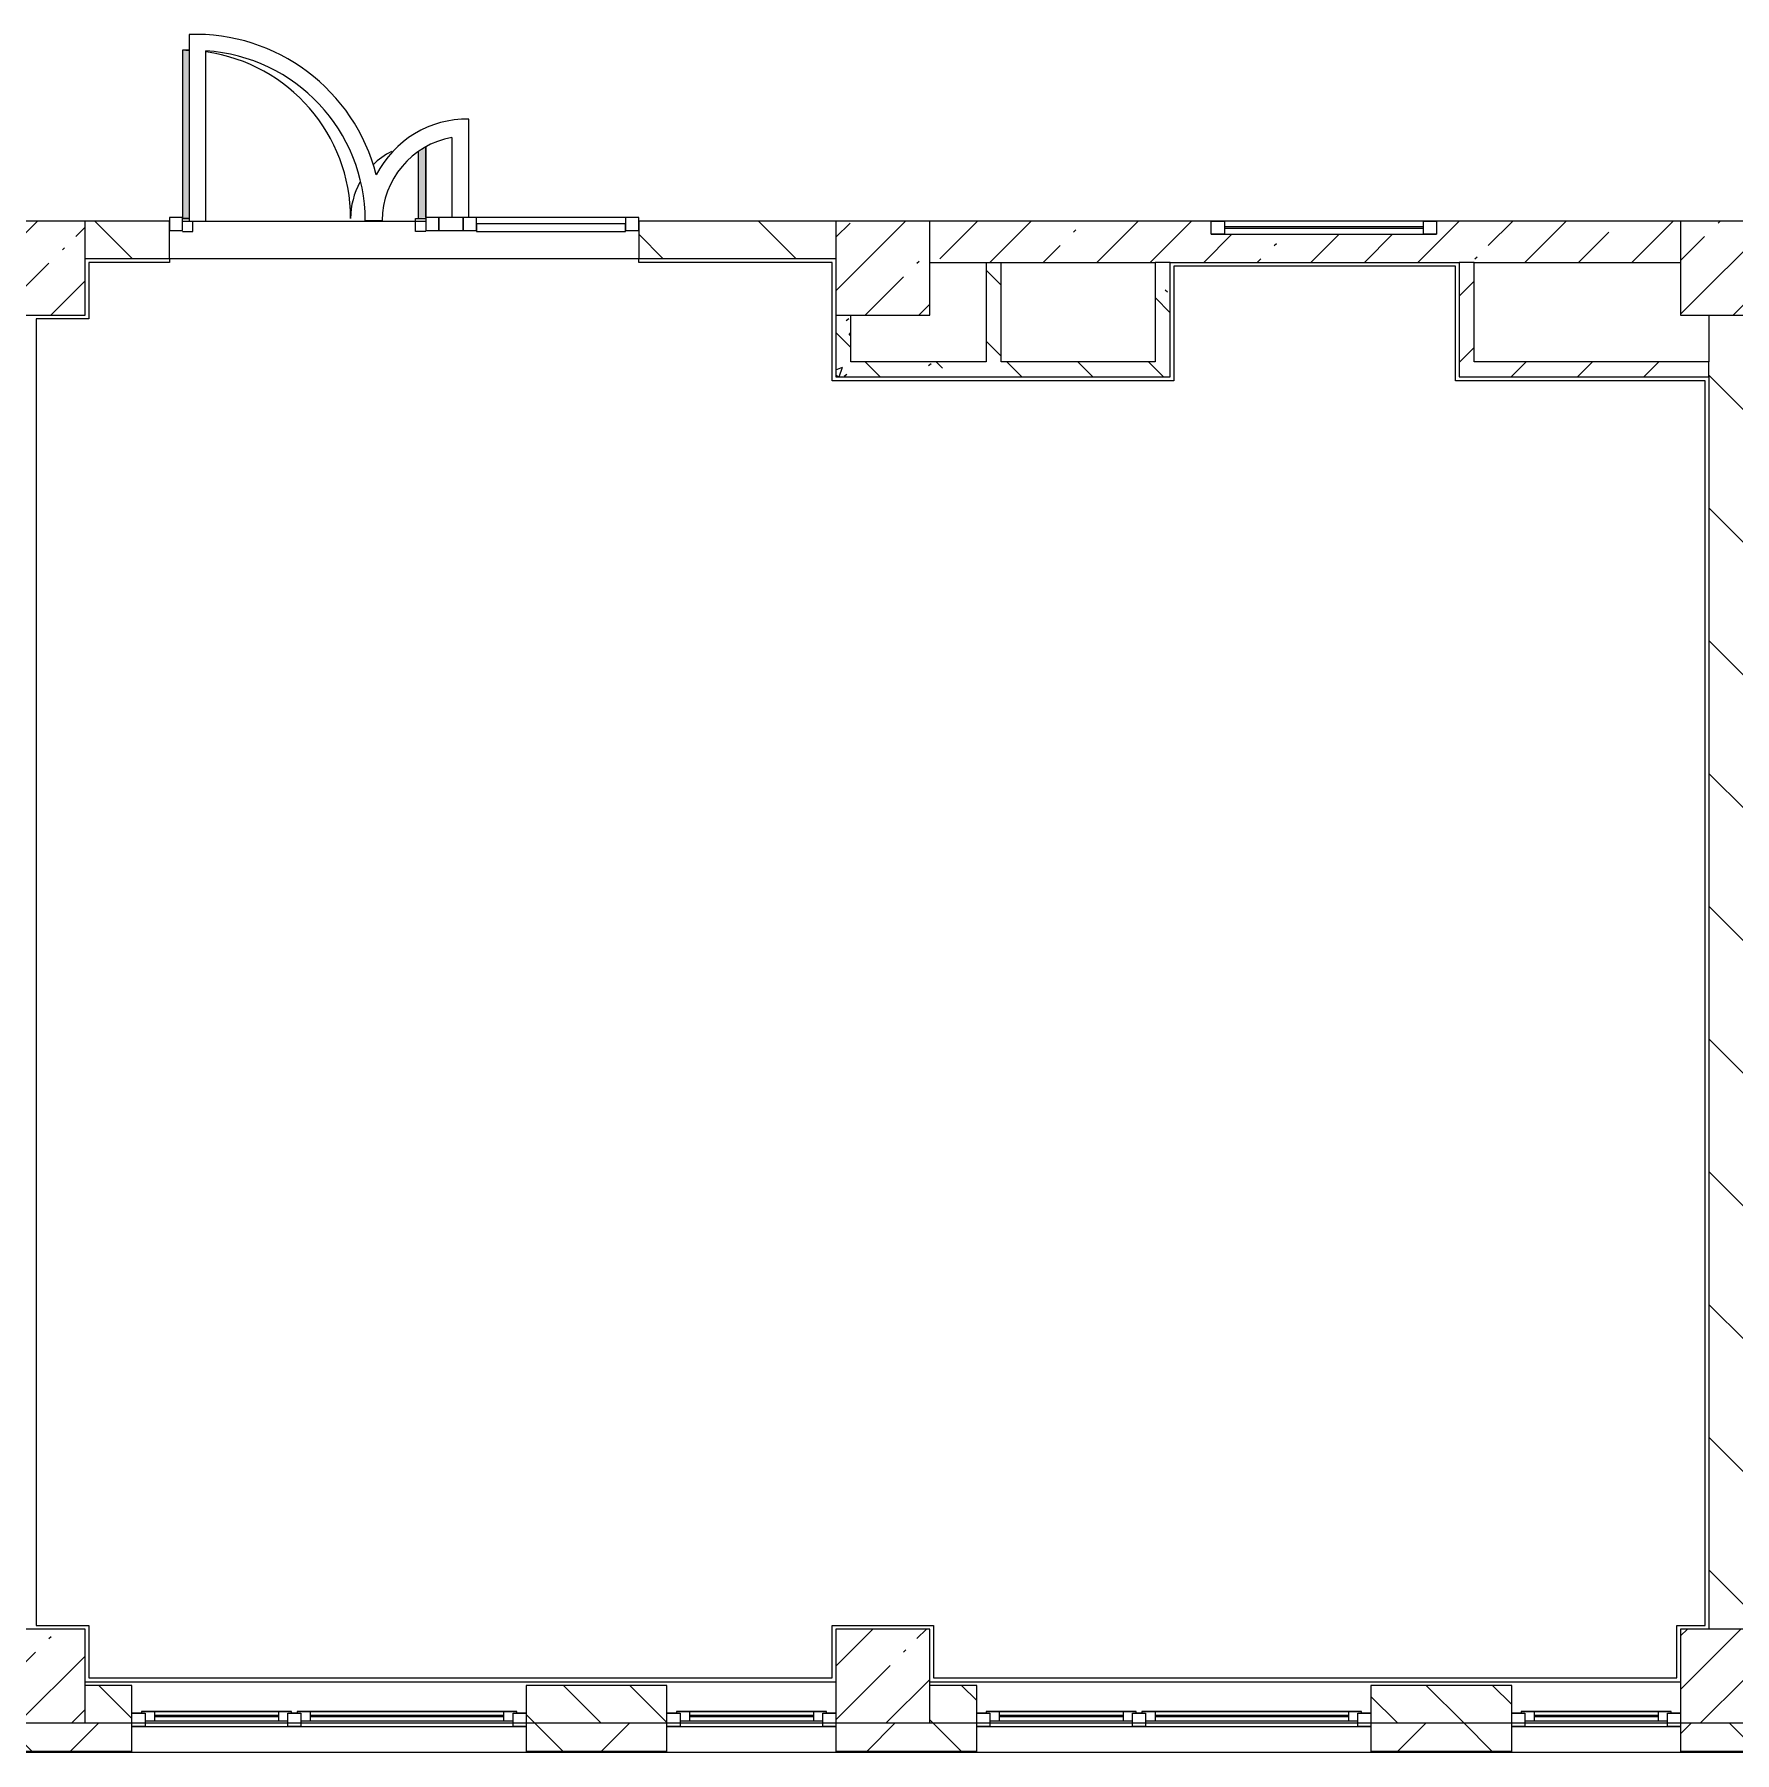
# Model space of a CAD drawing. Header units: millimetres. Extents: x 2623 to 210903, y -8553 to 29000.
# Drawn here: x 131533 to 140591, y -258 to 8895 of the extents above; entities that cross this region are included whole.
import ezdxf

# ---------------------------------------------------------------- set-up
doc = ezdxf.new("R2010")
doc.units = ezdxf.units.MM
for name, color, linetype, lineweight, true_color in [('A-DETL-GENF-7', 7, 'Continuous', 5, 0xaaaaaa), ('A-DOOR-4', 7, 'Continuous', 5, 0xe2e2e2), ('A-DOOR-5', 7, 'Continuous', 5, 0xaaaaaa), ('A-FLOR-3', 7, 'Continuous', 5, 0xaaaaaa), ('I-WALL-6', 7, 'Continuous', 5, 0x787878)]:
    doc.layers.add(name, color=color, linetype=linetype, lineweight=lineweight, true_color=true_color)
for name, color, linetype, lineweight in [('A-GLAZ-2', 7, 'Continuous', 5), ('A-GLAZ-CURT-1', 7, 'Continuous', 5), ('A-GLAZ-CWMG-2', 7, 'Continuous', 5), ('A-WALL', 7, 'Continuous', 9), ('A-WALL-4', 7, 'Continuous', 5), ('I-WALL-4', 7, 'Continuous', 5), ('S-COLS-1', 7, 'Continuous', 5)]:
    doc.layers.add(name, color=color, linetype=linetype, lineweight=lineweight)
pattern_1 = [(45, (83893.37, 0), (-353.5534, 353.5534), []), (135, (83893.37, 0), (-353.5534, -353.5534), [])]
pattern_2 = [(135, (83893.37, 0), (-353.5534, -353.5534), [])]
pattern_3 = [(45, (83893.37, 0), (-176.7767, 176.7767), [])]
pattern_4 = [(135, (83893.37, 0), (-377.171, -377.171), [533.4, -88.9, 17.78, -88.9]), (135, (83893.37, 376.94), (-377.171, -377.171), []), (50, (83893.37, 0), (637.6445, -55.7866), [66.675, -733.425]), (355, (83893.4, 0), (-123.3494, 668.699), [53.34, -586.74]), (100.451, (83946.5, -4.65), (514.299, 612.908), [56.665, -623.315]), (46.184, (83893.4, 177.8), (948.776, -147.15), [100.012, -1100.137]), (96.636, (83972.4, 165.5), (830.909, 865.997), [84.998, -934.973]), (351.184, (83893.4, 177.8), (830.918, 865.988), [80.01, -880.11]), (21, (83982.27, 133.35), (530.6506, -357.9283), [66.675, -733.425]), (326, (83982.3, 133.35), (216.308, 644.6585), [53.34, -586.74]), (71.451, (84026.5, 103.5), (746.9596, 286.724), [56.665, -623.315]), (37.5, (83893.37, 0), (10.8105, 295.9426), [16.764, -562.864, 16.764, -578.866, -588.962]), (37.5, (83893.37, 0), (10.8105, 295.9426), [-1175.258, 16.764, -572.198]), (7.5, (83893.37, 0), (233.8692, 350.6318), [16.764, -322.834, 16.764, -549.529, -224.472]), (7.5, (83893.37, 0), (233.8692, 350.6318), [-905.891, 16.764, -207.708]), (327.5, (83695.13, 0), (474.5678, -20.0513), [16.764, -205.486, 16.764, -676.656, -920.115]), (327.5, (83695.13, 0), (474.5678, -20.0513), [-915.67, 16.764, -903.351]), (317.5, (83606.23, 0), (518.4522, 88.9934), [16.764, -272.161, 16.764, -443.738, -653.415]), (317.5, (83606.23, 0), (518.4522, 88.9934), [-749.427, 16.764, -636.651])]

# ---------------------------------------------------------------- blocks, each defined once
blk = doc.blocks.new('BSC_Колонна _Прямоугольная - 500х500-V42-3_1_3_птичка')
at = {"layer": 'S-COLS-1'}
h = blk.add_hatch(dxfattribs=at)
h.set_pattern_fill('FP_50', color=256, style=0, pattern_type=2)
h.set_pattern_definition([(45, (-47660, -7650), (-285.123, 285.123), []), (45, (-47374.88, -7650), (-285.123, 285.123), [504.031, -100.806, 16.764, -84.042])])
h.paths.add_polyline_path([(-113.1, -250), (250, -250), (250, 250), (-250, 250), (-250, -250)])
for p, q in [((250, 250), (-250, 250)), ((-250, 250), (-250, -250)), ((250, -250), (250, 250)), ((-250, -250), (250, -250))]:
    blk.add_line(p, q, dxfattribs=at)
blk = doc.blocks.new('BSC_Колонна _Прямоугольная - 500х500-V43-3_1_3_птичка')
at = {"layer": 'S-COLS-1'}
h = blk.add_hatch(dxfattribs=at)
h.set_pattern_fill('FP_51', color=256, style=0, pattern_type=2)
h.set_pattern_definition([(45, (-52160, -7650), (-285.123, 285.123), []), (45, (-51874.88, -7650), (-285.123, 285.123), [504.031, -100.806, 16.764, -84.042])])
h.paths.add_polyline_path([(-250, -250), (250, -250), (250, 250), (-250, 250)])
for p, q in [((250, 250), (-250, 250)), ((-250, 250), (-250, -250)), ((250, -250), (250, 250)), ((-250, -250), (250, -250))]:
    blk.add_line(p, q, dxfattribs=at)
blk = doc.blocks.new('BSC_Колонна _Прямоугольная - 500х500-V49-3_1_3_птичка')
at = {"layer": 'S-COLS-1'}
h = blk.add_hatch(dxfattribs=at)
h.set_pattern_fill('FP_57', color=256, style=0, pattern_type=2)
h.set_pattern_definition([(45, (-47660, -150), (-285.123, 285.123), []), (45, (-47374.88, -150), (-285.123, 285.123), [504.031, -100.806, 16.764, -84.042])])
h.paths.add_polyline_path([(-250, -250), (250, -250), (250, 250), (-250, 250)])
for p, q in [((250, 250), (-250, 250)), ((-250, 250), (-250, -250)), ((250, -250), (250, 250)), ((-250, -250), (250, -250))]:
    blk.add_line(p, q, dxfattribs=at)
blk = doc.blocks.new('BSC_Колонна _Прямоугольная - 500х500-V50-3_1_3_птичка')
at = {"layer": 'S-COLS-1'}
h = blk.add_hatch(dxfattribs=at)
h.set_pattern_fill('FP_58', color=256, style=0, pattern_type=2)
h.set_pattern_definition([(45, (-52160, -150), (-285.123, 285.123), []), (45, (-51874.88, -150), (-285.123, 285.123), [504.031, -100.806, 16.764, -84.042])])
h.paths.add_polyline_path([(-250, -250), (250, -250), (250, 250), (-250, 250)])
for p, q in [((250, 250), (-250, 250)), ((-250, 250), (-250, -250)), ((250, -250), (250, 250)), ((-250, -250), (250, -250))]:
    blk.add_line(p, q, dxfattribs=at)
blk = doc.blocks.new('BSC_Колонна _Прямоугольная - 500х500-V63-3_1_3_птичка')
at = {"layer": 'S-COLS-1'}
h = blk.add_hatch(dxfattribs=at)
h.set_pattern_fill('FP_78', color=256, style=0, pattern_type=2)
h.set_pattern_definition([(45, (-56660, -150), (-285.123, 285.123), []), (45, (-56374.88, -150), (-285.123, 285.123), [504.031, -100.806, 16.764, -84.042])])
h.paths.add_polyline_path([(-250, -250), (250, -250), (250, 250), (-250, 250), (-250, 80.5)])
for p, q in [((250, 250), (-250, 250)), ((-250, 250), (-250, -250)), ((250, -250), (250, 250)), ((-250, -250), (250, -250))]:
    blk.add_line(p, q, dxfattribs=at)
blk = doc.blocks.new('BSC_Колонна _Прямоугольная - 500х500-V64-3_1_3_птичка')
at = {"layer": 'S-COLS-1'}
h = blk.add_hatch(dxfattribs=at)
h.set_pattern_fill('FP_79', color=256, style=0, pattern_type=2)
h.set_pattern_definition([(45, (-56660, -7650), (-285.123, 285.123), []), (45, (-56374.88, -7650), (-285.123, 285.123), [504.031, -100.806, 16.764, -84.042])])
h.paths.add_polyline_path([(-250, -250), (250, -250), (250, 250), (-250, 250)])
for p, q in [((250, 250), (-250, 250)), ((-250, 250), (-250, -250)), ((250, -250), (250, 250)), ((-250, -250), (250, -250))]:
    blk.add_line(p, q, dxfattribs=at)
blk = doc.blocks.new('120_Окно_СКБ_1Ст - 120_Окно_СКБ_1Ст 900х2500_h_-V73-3_1_3_птичка')
at = {"layer": 'A-GLAZ-2'}
for p, q in [((-450, -127), (-450, -57)), ((-450, -57), (-380, -57)), ((450, -57), (-450, -57)), ((-380, -57), (-380, -127)), ((380, -87), (-380, -87)), ((-380, -87), (-380, -127)), ((-330, -137), (-330, -87)), ((330, -137), (330, -87)), ((380, -127), (380, -57)), ((380, -57), (450, -57)), ((380, -127), (380, -87)), ((450, -57), (450, -127)), ((-380, -127), (-450, -127)), ((-450, -127), (-400, -127)), ((-380, -127), (-400, -127)), ((-400, -127), (-400, -137)), ((-400, -137), (400, -137)), ((400, -137), (-400, -137)), ((-330, -107), (330, -107)), ((330, -117), (-330, -117)), ((450, -127), (380, -127)), ((400, -127), (380, -127)), ((400, -127), (450, -127)), ((400, -137), (400, -127))]:
    blk.add_line(p, q, dxfattribs=at)
blk = doc.blocks.new('120_Окно_СКБ_2Ст - 120_Окно_СКБ_2Ст 2100х2400 _мал створка справа_-22446225-3_1_3_птичка')
at = {"layer": 'A-GLAZ-2'}
for p, q in [((-1050, -127), (-1050, -57)), ((-1050, -57), (-980, -57)), ((1050, -57), (-1050, -57)), ((-980, -57), (-980, -127)), ((150, -87), (-980, -87)), ((-980, -87), (-980, -127)), ((-930, -137), (-930, -87)), ((100, -137), (100, -87)), ((150, -127), (150, -57)), ((150, -57), (220, -57)), ((150, -127), (150, -87)), ((220, -57), (220, -127)), ((980, -87), (220, -87)), ((220, -87), (220, -127)), ((270, -137), (270, -87)), ((930, -137), (930, -87)), ((980, -127), (980, -57)), ((980, -57), (1050, -57)), ((980, -127), (980, -87)), ((1050, -57), (1050, -127)), ((-980, -127), (-1050, -127)), ((-1050, -127), (-1000, -127)), ((-980, -127), (-1000, -127)), ((-1000, -127), (-1000, -137)), ((-1000, -137), (170, -137)), ((170, -137), (-1000, -137)), ((-930, -107), (100, -107)), ((100, -117), (-930, -117)), ((220, -127), (150, -127)), ((170, -127), (150, -127)), ((170, -127), (200, -127)), ((170, -137), (170, -127)), ((220, -127), (200, -127)), ((200, -127), (200, -137)), ((200, -137), (1000, -137)), ((1000, -137), (200, -137)), ((270, -107), (930, -107)), ((930, -117), (270, -117)), ((1050, -127), (980, -127)), ((1000, -127), (980, -127)), ((1000, -127), (1050, -127)), ((1000, -137), (1000, -127))]:
    blk.add_line(p, q, dxfattribs=at)
blk = doc.blocks.new('120_Окно_СКБ_1Ст - 120_Окно_СКБ_1Ст 900х2500_h_-V143-3_1_3_птичка')
at = {"layer": 'A-GLAZ-2'}
for p, q in [((-450, -127), (-450, -57)), ((-450, -57), (-380, -57)), ((450, -57), (-450, -57)), ((-380, -57), (-380, -127)), ((380, -87), (-380, -87)), ((-380, -87), (-380, -127)), ((-330, -137), (-330, -87)), ((330, -137), (330, -87)), ((380, -127), (380, -57)), ((380, -57), (450, -57)), ((380, -127), (380, -87)), ((450, -57), (450, -127)), ((-380, -127), (-450, -127)), ((-450, -127), (-400, -127)), ((-380, -127), (-400, -127)), ((-400, -127), (-400, -137)), ((-400, -137), (400, -137)), ((400, -137), (-400, -137)), ((-330, -107), (330, -107)), ((330, -117), (-330, -117)), ((450, -127), (380, -127)), ((400, -127), (380, -127)), ((400, -127), (450, -127)), ((400, -137), (400, -127))]:
    blk.add_line(p, q, dxfattribs=at)
blk = doc.blocks.new('Прямоугольный импост - 50 x 70 мм-V198-3_1_3_птичка')
at = {"layer": 'A-GLAZ-CWMG-2'}
for p, q in [((-70, 35), (0, 35)), ((-70, -35), (-70, 35)), ((0, 35), (0, -35)), ((0, -35), (-70, -35))]:
    blk.add_line(p, q, dxfattribs=at)
blk = doc.blocks.new('Дверь_Витражная_остекление_ - ДВН_ДАО_Главный вход_1200 в свету-V201-3_1_3_птичка')
at = {"layer": 'A-DOOR-4'}
for points in [[(-647.5, 30), (-613.5, 35), (-613.5, 925), (-647.5, 921.8), (-647.5, 35)], [(607.5, 30), (647.5, 35), (647.5, 410.5), (607.5, 378.4), (607.5, 35)]]:
    blk.add_hatch(color=256, dxfattribs=at).paths.add_polyline_path(points)
at = {"layer": 'A-DETL-GENF-7'}
for p, q in [((-613.5, 925), (-647.5, 925)), ((-647.5, 925), (-647.5, 35)), ((607.5, 385.1), (607.5, 30)), ((647.5, 35), (647.5, 410.5)), ((-647.5, 30), (-613.5, 30)), ((-613.5, 30), (-647.5, 30)), ((-592.5, -40), (-592.5, 15)), ((592.5, -40), (592.5, 30)), ((592.5, 30), (647.5, 30)), ((607.5, 30), (647.5, 30)), ((-647.5, -40), (-592.5, -40)), ((647.5, -40), (592.5, -40))]:
    blk.add_line(p, q, dxfattribs=at)
at = {"layer": 'A-DOOR-5'}
for p, q in [((-647.5, 925), (-647.5, 35)), ((647.5, 410.5), (647.5, 35))]:
    blk.add_line(p, q, dxfattribs=at)
for centre, radius, start, end in [((-647.5, 30), 895, 87.78643, 90), ((-647.5, 30), 895, 360, 81.92896), ((647.5, 30), 400, 117.12057, 134.53885), ((647.5, 30), 400, 151.21297, 180)]:
    blk.add_arc(centre, radius, start, end, dxfattribs=at)
blk = doc.blocks.new('Системная панель - Стемалит - 40мм-32257327-3_1_3_птичка')
at = {"layer": 'A-GLAZ-CURT-1'}
for p, q in [((65, 35), (-65, 35)), ((-65, 35), (-65, -35)), ((65, -35), (65, 35)), ((-65, -35), (65, -35))]:
    blk.add_line(p, q, dxfattribs=at)
blk = doc.blocks.new('Прямоугольный импост - 50 x 70 мм-31687886-3_1_3_птичка')
at = {"layer": 'A-GLAZ-CWMG-2'}
for p, q in [((-35, 35), (35, 35)), ((-35, -35), (-35, 35)), ((35, 35), (35, -35)), ((35, -35), (-35, -35))]:
    blk.add_line(p, q, dxfattribs=at)
blk = doc.blocks.new('Прямоугольный импост - 50 x 70 мм-31701779-3_1_3_птичка')
at = {"layer": 'A-GLAZ-CWMG-2'}
for p, q in [((0, 35), (-70, 35)), ((-70, 35), (-70, -35)), ((0, -35), (0, 35)), ((-70, -35), (0, -35))]:
    blk.add_line(p, q, dxfattribs=at)
blk = doc.blocks.new('Системная панель - Стекло - 40мм-V203-3_1_3_птичка')
at = {"layer": 'A-GLAZ-CURT-1'}
for p, q in [((397.5, 0), (-397.5, 0)), ((-397.5, 0), (-397.5, -40)), ((397.5, -40), (397.5, 0)), ((-397.5, -40), (397.5, -40))]:
    blk.add_line(p, q, dxfattribs=at)
blk = doc.blocks.new('Прямоугольный импост - 50 x 70 мм-31702100-3_1_3_птичка')
at = {"layer": 'A-GLAZ-CWMG-2'}
for p, q in [((-35, 35), (35, 35)), ((-35, -35), (-35, 35)), ((35, 35), (35, -35)), ((35, -35), (-35, -35))]:
    blk.add_line(p, q, dxfattribs=at)
blk = doc.blocks.new('Прямоугольный импост - 50 x 70 мм-31720914-3_1_3_птичка')
at = {"layer": 'A-GLAZ-CWMG-2'}
blk.add_line((32940, 7920), (32145, 7920), dxfattribs=at)
blk = doc.blocks.new('120_Окно_СКБ_1Ст - 120_Окно_СКБ_1Ст 400х1200 EI30-24228621-3_1_3_птичка')
at = {"layer": 'A-GLAZ-2'}
for p, q in [((-600, 40), (-600, 110)), ((-600, 110), (-530, 110)), ((600, 110), (-600, 110)), ((-530, 110), (-530, 40)), ((530, 40), (530, 110)), ((530, 110), (600, 110)), ((600, 110), (600, 40)), ((-530, 40), (-600, 40)), ((-600, 40), (600, 40)), ((530, 80), (-530, 80)), ((530, 70), (-530, 70)), ((600, 40), (530, 40))]:
    blk.add_line(p, q, dxfattribs=at)

msp = doc.modelspace()

# ---------------------------------------------------------------- hatches: boundary and pattern name
at = {"layer": 'A-WALL-4'}
h = msp.add_hatch(dxfattribs=at)
h.set_pattern_fill('FP_71', color=256, style=0, pattern_type=2)
h.set_pattern_definition([(135, (83893.37, 0), (-176.7767, -176.7767), [])])
h.paths.add_polyline_path([(149152.1, -100), (149303.4, -100), (149303.4, 100), (149053.4, 100), (149053.4, -100)])
h.paths.add_polyline_path([(138897.9, -100), (139403.4, -100), (139403.4, 100), (138653.4, 100), (138653.4, -100)])
h.paths.add_polyline_path([(140803.4, -100), (141703.4, -100), (141703.4, 100), (140803.4, 100), (140803.4, -52.2)])
h.paths.add_polyline_path([(148153.4, -100), (148153.4, 100), (147603.4, 100), (147603.4, -100)])
h.paths.add_polyline_path([(145303.4, -100), (145503.4, -100), (145503.4, 100), (145303.4, 100), (145303.4, 42.9)])
h.paths.add_polyline_path([(127711.4, -100), (128203.4, -100), (128203.4, 100), (127303.4, 100), (127303.4, -100)])
h.paths.add_polyline_path([(132053.4, -100), (132053.4, 100), (131803.4, 100), (131803.4, -100)])
h.paths.add_polyline_path([(134903.4, -100), (134903.4, 100), (134153.4, 100), (134153.4, -100)])
h.paths.add_polyline_path([(126553.4, -100), (126803.4, -100), (126803.4, 100), (126553.4, 100)])
h.paths.add_polyline_path([(136303.4, -100), (136553.4, -100), (136553.4, 100), (136303.4, 100), (136303.4, 33.3)])
h.paths.add_polyline_path([(125653.4, -100), (125653.4, 100), (125033.4, 100), (125033.4, -100)])
h.paths.add_polyline_path([(117763.4, -100), (117763.4, 100), (117503.4, 100), (117503.4, -100)])
h.paths.add_polyline_path([(122433.4, -100), (122433.4, 100), (122383.4, 100), (122383.4, -100)])
h.paths.add_polyline_path([(113703.1, -100), (113876.2, -100), (113876.2, 100), (113703.1, 100), (113703.1, 55.2)])
h.paths.add_polyline_path([(121883.4, -100), (121883.4, 100), (121316.4, 100), (121316.4, -100)])
h.paths.add_polyline_path([(115592.8, -100), (116003.4, -100), (116003.4, 100), (114776.2, 100), (114776.2, -100)])
h.paths.add_polyline_path([(119863.4, -100), (120416.4, -100), (120416.4, 100), (119863.4, 100)])
h.paths.add_polyline_path([(106403.4, -100), (106603.4, -100), (106603.4, 100), (106403.4, 100), (106403.4, 63.6)])
h.paths.add_polyline_path([(108703.4, -100), (109453.4, -100), (109453.4, 100), (108703.4, 100)])
h.paths.add_polyline_path([(99503.4, -100), (99503.4, 100), (98753.4, 100), (98753.4, -100)])
h.paths.add_polyline_path([(105503.4, -100), (105803.4, -100), (105803.4, 100), (105503.4, 100)])
h.paths.add_polyline_path([(100403.4, -100), (101153.4, -100), (101153.4, 100), (100403.4, 100)])
h.paths.add_polyline_path([(103474.1, -100), (104603.4, -100), (104603.4, 100), (103253.4, 100), (103253.4, -100)])
h.paths.add_polyline_path([(110303.1, -100), (110303.1, 100), (110053.4, 100), (110053.4, -100)])
h.paths.add_polyline_path([(90723.4, -100), (91553.4, -100), (91553.4, 100), (90723.4, 100)])
h.paths.add_polyline_path([(95003.4, -100), (95003.4, 100), (94253.1, 100), (94253.1, -100)])
h.paths.add_polyline_path([(96016.5, -100), (96053.4, -100), (96053.4, 100), (95903.4, 100), (95903.4, -100)])
h = msp.add_hatch(dxfattribs=at)
h.set_pattern_fill('FP_73', color=256, style=0, pattern_type=2)
h.set_pattern_definition(pattern_1)
h.paths.add_polyline_path([(138897.9, -250), (139403.4, -250), (139403.4, -100), (138653.4, -100), (138653.4, -250)])
h.paths.add_polyline_path([(140520.5, -250), (140520.5, -100), (140303.4, -100), (140303.4, -250)])
h.paths.add_polyline_path([(128203.4, -250), (128203.4, -100), (126553.4, -100), (126553.4, -250), (127711.4, -250)])
h.paths.add_polyline_path([(132053.4, -250), (132053.4, -100), (131303.4, -100), (131303.4, -250), (131803.4, -250)])
h.paths.add_polyline_path([(125033.4, -250), (125653.4, -250), (125653.4, -100), (125033.4, -100)])
h.paths.add_polyline_path([(136553.4, -250), (136553.4, -100), (135803.4, -100), (135803.4, -250), (136101.2, -250)])
h.paths.add_polyline_path([(134153.4, -250), (134903.4, -250), (134903.4, -100), (134153.4, -100)])
h.paths.add_polyline_path([(115592.8, -250), (116003.4, -250), (116003.4, -100), (114776.2, -100), (114776.2, -250)])
h.paths.add_polyline_path([(122933.4, -250), (122933.4, -100), (121316.4, -100), (121316.4, -250), (122118.2, -250)])
h.paths.add_polyline_path([(116903.4, -250), (117763.4, -250), (117763.4, -100), (116903.4, -100)])
h.paths.add_polyline_path([(119863.4, -250), (120416.4, -250), (120416.4, -100), (119863.4, -100)])
h.paths.add_polyline_path([(113876.2, -250), (113876.2, -100), (113103.1, -100), (113103.1, -250), (113728.4, -250)])
h.paths.add_polyline_path([(109999.5, -250), (110303.1, -250), (110303.1, -100), (108703.4, -100), (108703.4, -250), (109067.3, -250)])
h.paths.add_polyline_path([(106403.4, -250), (106603.4, -250), (106603.4, -100), (105503.4, -100), (105503.4, -250), (106270.7, -250)])
h.paths.add_polyline_path([(104603.4, -250), (104603.4, -100), (103253.4, -100), (103253.4, -250), (103474.1, -250)])
h.paths.add_polyline_path([(98753.4, -250), (99503.4, -250), (99503.4, -100), (98753.4, -100)])
h.paths.add_polyline_path([(101153.4, -250), (101153.4, -100), (100403.4, -100), (100403.4, -250), (100677.5, -250)])
h.paths.add_polyline_path([(95903.4, -250), (96653.4, -250), (96653.4, -100), (95903.4, -100)])
h.paths.add_polyline_path([(90723.4, -250), (92153.1, -250), (92153.1, -100), (90723.4, -100)])
h.paths.add_polyline_path([(87623.4, -250), (87623.4, -100), (83633.4, -100), (83633.4, -250), (86694.4, -250)])
h.paths.add_polyline_path([(95003.4, -250), (95003.4, -100), (94253.1, -100), (94253.1, -250)])
h = msp.add_hatch(dxfattribs=at)
h.set_pattern_fill('FP_73', color=256, style=0, pattern_type=2)
h.set_pattern_definition(pattern_1)
h.paths.add_polyline_path([(154553.4, -250), (154553.4, -100), (150953.4, -100), (150953.4, -250), (153813.1, -250)])
h.paths.add_polyline_path([(159593.4, -250), (159593.4, -100), (155453.4, -100), (155453.4, -250), (159406.3, -250)])
h.paths.add_polyline_path([(140803.4, -250), (141703.4, -250), (141703.4, -100), (140520.5, -100), (140520.5, -250), (140762.3, -250)])
h.paths.add_polyline_path([(145303.4, -250), (145503.4, -250), (145503.4, -100), (144803.4, -100), (144803.4, -250)])
h.paths.add_polyline_path([(147603.4, -250), (148153.4, -250), (148153.4, -100), (147603.4, -100)])
h.paths.add_polyline_path([(149803.4, -250), (150053.4, -250), (150053.4, -100), (149053.4, -100), (149053.4, -250), (149303.4, -250)])
at = {"layer": 'I-WALL-4'}
h = msp.add_hatch(dxfattribs=at)
h.set_pattern_fill('FP_72', color=256, style=0, pattern_type=2)
h.set_pattern_definition(pattern_2)
h.paths.add_polyline_path([(135169, 7700), (135803.4, 7700), (135803.4, 7900), (134753.4, 7900), (134753.4, 7700)])
h.paths.add_polyline_path([(131803.4, 7700), (132253.4, 7700), (132253.4, 7900), (131803.4, 7900), (131803.4, 7750.3)])
h = msp.add_hatch(dxfattribs=at)
h.set_pattern_fill('FP_69', color=256, style=0, pattern_type=2)
h.set_pattern_definition([(45, (83893.37, 0), (-285.123, 285.123), []), (45, (84178.5, 0), (-285.123, 285.123), [504.031, -100.806, 16.764, -84.042])])
h.paths.add_polyline_path([(140303.4, 7680), (140303.4, 7900), (139003.4, 7900), (139003.4, 7830), (137803.4, 7830), (137803.4, 7900), (136303.4, 7900), (136303.4, 7680), (139203.4, 7680)])
h = msp.add_hatch(dxfattribs=at)
h.set_pattern_fill('FP_74', color=256, style=0, pattern_type=2)
h.set_pattern_definition(pattern_3)
h.paths.add_polyline_path([(139203.4, 7070), (139203.4, 7680), (139123.4, 7680), (139123.4, 7070)])
h = msp.add_hatch(dxfattribs=at)
h.set_pattern_fill('FP_72', color=256, style=0, pattern_type=2)
h.set_pattern_definition(pattern_2)
h.paths.add_polyline_path([(140454.1, 400), (140654.1, 400), (140654.1, 7400), (140454.1, 7400), (140454.1, 808.9)])
h = msp.add_hatch(dxfattribs=at)
h.set_pattern_fill('FP_74', color=256, style=0, pattern_type=2)
h.set_pattern_definition(pattern_3)
h.paths.add_polyline_path([(140454.1, 7070), (140454.1, 7150), (139203.4, 7150), (139203.4, 7070)])
at = {"layer": 'I-WALL-6'}
h = msp.add_hatch(dxfattribs=at)
h.set_pattern_fill('FP_77', color=256, style=0, pattern_type=2)
h.set_pattern_definition(pattern_4)
h.paths.add_polyline_path([(136683.4, 7150), (136683.4, 7680), (136603.4, 7680), (136603.4, 7150)])
h = msp.add_hatch(dxfattribs=at)
h.set_pattern_fill('FP_77', color=256, style=0, pattern_type=2)
h.set_pattern_definition(pattern_4)
h.paths.add_polyline_path([(137583.4, 7150), (137583.4, 7680), (137503.4, 7680), (137503.4, 7150)])
h = msp.add_hatch(dxfattribs=at)
h.set_pattern_fill('FP_77', color=256, style=0, pattern_type=2)
h.set_pattern_definition(pattern_4)
h.paths.add_polyline_path([(135883.4, 7150), (135883.4, 7400), (135803.4, 7400), (135803.4, 7150)])
h = msp.add_hatch(dxfattribs=at)
h.set_pattern_fill('FP_77', color=256, style=0, pattern_type=2)
h.set_pattern_definition(pattern_4)
h.paths.add_polyline_path([(137033.5, 7070), (137583.4, 7070), (137583.4, 7150), (135803.4, 7150), (135803.4, 7070)])

# ---------------------------------------------------------------- linework, layer by layer
at = {"layer": 'A-FLOR-3'}
for p, q in [((132357.4, 8894.4), (132357.4, 7900)), ((132447.4, 7900), (132447.4, 8806.8)), ((133847.5, 7920), (133847.5, 8443.9)), ((133757.5, 8346.4), (133757.5, 7920)), ((132357.4, 7900), (132447.4, 7900)), ((133296, 7903.5), (133386, 7903.5)), ((132253.4, 7700), (132253.4, 7680)), ((134753.4, 7680), (134753.4, 7700)), ((132253.4, 7680), (131823.4, 7680)), ((131823.4, 7680), (131823.4, 7380)), ((135783.4, 7680), (134753.4, 7680)), ((135783.4, 7050), (135783.4, 7680)), ((139103.4, 7660), (137603.4, 7660)), ((137603.4, 7660), (137603.4, 7050)), ((139103.4, 7050), (139103.4, 7660)), ((131823.4, 7380), (131543.4, 7380)), ((131543.4, 7380), (131543.4, 420)), ((137603.4, 7050), (135783.4, 7050)), ((140434.1, 7050), (139103.4, 7050)), ((140434.1, 420), (140434.1, 7050)), ((131543.4, 420), (131823.4, 420)), ((131823.4, 420), (131823.4, 140)), ((135783.4, 140), (135783.4, 420)), ((135783.4, 420), (136323.4, 420)), ((136323.4, 420), (136323.4, 140)), ((140283.4, 140), (140283.4, 420)), ((140283.4, 420), (140434.1, 420)), ((131823.4, 140), (135783.4, 140)), ((136323.4, 140), (140283.4, 140))]:
    msp.add_line(p, q, dxfattribs=at)
for centre, radius, start, end in [((132391, 7900), 995, 14.33829, 91.93805), ((132391, 7903.5), 905, 360, 86.42904), ((133840, 7900), 544, 89.21005, 153.06648), ((133840, 7900), 454, 100.46985, 179.55829)]:
    msp.add_arc(centre, radius, start, end, dxfattribs=at)
at = {"layer": 'A-WALL'}
for p, q in [((137583.4, 7680), (137503.4, 7680)), ((139203.4, 7680), (139123.4, 7680)), ((140454.1, 7070), (140454.1, 7150)), ((131803.4, -100), (132053.4, -100)), ((134153.4, -100), (134903.4, -100)), ((136303.4, -100), (136553.4, -100)), ((138653.4, -100), (139403.4, -100)), ((131303.4, -250), (132053.4, -250)), ((131303.4, -253), (132053.4, -253)), ((134153.4, -250), (134903.4, -250)), ((134153.4, -253), (134903.4, -253)), ((135803.4, -250), (136553.4, -250)), ((135803.4, -253), (136553.4, -253)), ((138653.4, -250), (139403.4, -250)), ((138653.4, -253), (139403.4, -253)), ((140303.4, -250), (141703.4, -250)), ((140303.4, -253), (141703.4, -253))]:
    msp.add_line(p, q, dxfattribs=at)
at = {"layer": 'A-WALL-4'}
for p, q in [((132053.4, 100), (131803.4, 100)), ((132053.4, -258), (132053.4, 100)), ((134903.4, 100), (134153.4, 100)), ((134153.4, 100), (134153.4, -258)), ((134903.4, -258), (134903.4, 100)), ((136553.4, 100), (136303.4, 100)), ((136553.4, -258), (136553.4, 100)), ((139403.4, 100), (138653.4, 100)), ((138653.4, 100), (138653.4, -258)), ((139403.4, -258), (139403.4, 100)), ((132053.4, -100), (134153.4, -100)), ((134903.4, -100), (135803.4, -100)), ((135803.4, -100), (135803.4, -258)), ((136553.4, -100), (138653.4, -100)), ((139403.4, -100), (140303.4, -100)), ((140303.4, -100), (140303.4, -258)), ((134903.4, -258), (120416.4, -258)), ((148153.4, -258), (134903.4, -258))]:
    msp.add_line(p, q, dxfattribs=at)
at = {"layer": 'I-WALL-4'}
for p, q in [((132253.4, 7900), (131803.4, 7900)), ((132253.4, 7700), (132253.4, 7900)), ((132323.4, 7900), (132357.4, 7900)), ((132447.4, 7900), (133618.4, 7900)), ((135803.4, 7900), (134753.4, 7900)), ((134753.4, 7900), (134753.4, 7700)), ((137803.4, 7900), (136303.4, 7900)), ((140303.4, 7900), (139003.4, 7900)), ((135803.4, 7700), (131803.4, 7700)), ((136303.4, 7680), (137503.4, 7680)), ((136603.4, 7680), (136603.4, 7150)), ((136683.4, 7150), (136683.4, 7680)), ((137503.4, 7680), (137503.4, 7150)), ((137583.4, 7070), (137583.4, 7680)), ((137583.4, 7680), (139123.4, 7680)), ((139123.4, 7680), (139123.4, 7070)), ((139203.4, 7150), (139203.4, 7680)), ((139203.4, 7680), (140303.4, 7680)), ((135803.4, 7400), (135803.4, 7070)), ((135883.4, 7150), (135883.4, 7400)), ((140454.1, 7400), (140454.1, 7150)), ((136603.4, 7150), (135883.4, 7150)), ((137503.4, 7150), (136683.4, 7150)), ((140454.1, 7150), (139203.4, 7150)), ((135803.4, 7070), (137583.4, 7070)), ((139123.4, 7070), (140454.1, 7070)), ((140454.1, 7070), (140454.1, 400)), ((131803.4, 120), (135803.4, 120)), ((136303.4, 120), (140303.4, 120))]:
    msp.add_line(p, q, dxfattribs=at)

# ---------------------------------------------------------------- block references
at = {"layer": 'A-DOOR-5'}
msp.add_blockref('Дверь_Витражная_остекление_ - ДВН_ДАО_Главный вход_1200 в свету-V201-3_1_3_птичка', (132970.9, 7885), dxfattribs=at)
at = {"layer": 'A-GLAZ-2'}
msp.add_blockref('120_Окно_СКБ_1Ст - 120_Окно_СКБ_1Ст 400х1200 EI30-24228621-3_1_3_птичка', (138403.4, 7790), dxfattribs=at)
at = {"layer": 'A-GLAZ-2', "rotation": 180}
for name, p in [('120_Окно_СКБ_2Ст - 120_Окно_СКБ_2Ст 2100х2400 _мал створка справа_-22446225-3_1_3_птичка', (133103.4, -175)), ('120_Окно_СКБ_1Ст - 120_Окно_СКБ_1Ст 900х2500_h_-V143-3_1_3_птичка', (135353.4, -175)), ('120_Окно_СКБ_2Ст - 120_Окно_СКБ_2Ст 2100х2400 _мал створка справа_-22446225-3_1_3_птичка', (137603.4, -175)), ('120_Окно_СКБ_1Ст - 120_Окно_СКБ_1Ст 900х2500_h_-V73-3_1_3_птичка', (139853.4, -175))]:
    msp.add_blockref(name, p, dxfattribs=at)
at = {"layer": 'A-GLAZ-CURT-1'}
for name, p in [('Системная панель - Стемалит - 40мм-32257327-3_1_3_птичка', (133753.4, 7885)), ('Системная панель - Стекло - 40мм-V203-3_1_3_птичка', (134285.9, 7885))]:
    msp.add_blockref(name, p, dxfattribs=at)
at = {"layer": 'A-GLAZ-CWMG-2', "rotation": 180}
msp.add_blockref('Прямоугольный импост - 50 x 70 мм-31701779-3_1_3_птичка', (132253.4, 7885), dxfattribs=at)
at = {"layer": 'A-GLAZ-CWMG-2', "extrusion": (0, 0, -1), "rotation": 180}
for name, p in [('Прямоугольный импост - 50 x 70 мм-31687886-3_1_3_птичка', (-133653.4, 7885)), ('Прямоугольный импост - 50 x 70 мм-31702100-3_1_3_птичка', (-133853.4, 7885)), ('Прямоугольный импост - 50 x 70 мм-V198-3_1_3_птичка', (-134753.4, 7885))]:
    msp.add_blockref(name, p, dxfattribs=at)
at = {"layer": 'A-GLAZ-CWMG-2'}
msp.add_blockref('Прямоугольный импост - 50 x 70 мм-31720914-3_1_3_птичка', (101743.4, 0), dxfattribs=at)
at = {"layer": 'S-COLS-1'}
for name, p in [('BSC_Колонна _Прямоугольная - 500х500-V42-3_1_3_птичка', (131553.4, 7650)), ('BSC_Колонна _Прямоугольная - 500х500-V43-3_1_3_птичка', (136053.4, 7650)), ('BSC_Колонна _Прямоугольная - 500х500-V64-3_1_3_птичка', (140553.4, 7650)), ('BSC_Колонна _Прямоугольная - 500х500-V49-3_1_3_птичка', (131553.4, 150)), ('BSC_Колонна _Прямоугольная - 500х500-V50-3_1_3_птичка', (136053.4, 150)), ('BSC_Колонна _Прямоугольная - 500х500-V63-3_1_3_птичка', (140553.4, 150))]:
    msp.add_blockref(name, p, dxfattribs=at)

doc.saveas('drawing.dxf')
